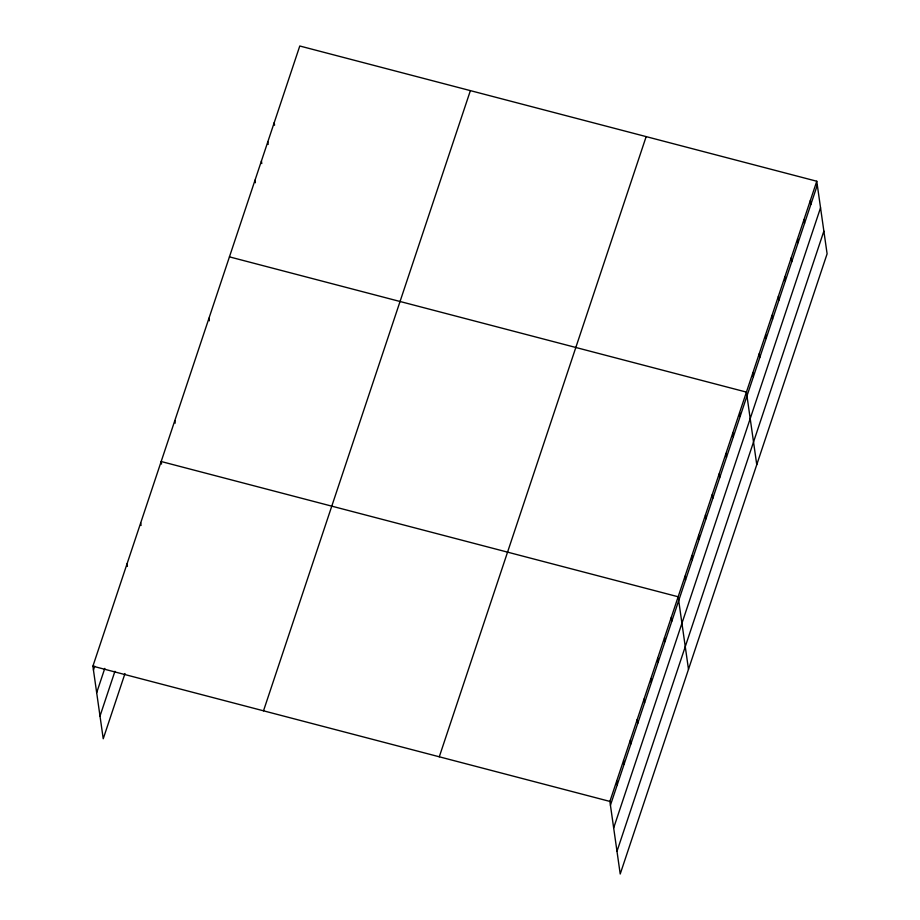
<?xml version="1.0" encoding="UTF-8"?>
<svg xmlns="http://www.w3.org/2000/svg" width="920" height="920" viewBox="0 0 920 920"><rect width="100%" height="100%" fill="white"/><g stroke="black" fill="none" stroke-linecap="round" stroke-linejoin="round"><path stroke-width="1.38" d="M124.993 673.52L103.235 738.76L92.897 666.183L299.782 46L816.764 181.24L827.103 253.816L620.218 874L609.891 801.423L816.764 181.24M93.449 670.013L94.725 666.172M96.68 692.691L104.788 668.391M100.004 716.07L114.931 671.301M263.511 710.803L470.384 90.632M439.288 756.792L646.162 136.62M610.431 805.253L817.317 185.081M613.663 827.942L820.548 207.759M616.986 851.31L823.871 231.138M229.436 256.864L746.431 392.104L756.757 464.68M92.897 666.183L609.891 801.423M810.37 200.41L810.922 204.24M803.976 219.581L804.529 223.41M797.582 238.751L798.134 242.581M791.188 257.922L791.74 261.752M784.794 277.092L785.346 280.922M778.4 296.263L778.952 300.092M772.006 315.433L772.558 319.263M765.612 334.604L766.164 338.433M759.218 353.763L759.759 357.592M752.824 372.933L753.365 376.763M739.599 412.574L740.151 416.403M732.78 433.032L733.32 436.873M725.949 453.502L726.49 457.332M719.118 473.972L719.67 477.802M712.298 494.431L712.839 498.26M705.467 514.901L706.008 518.731M698.636 535.371L699.188 539.2M691.817 555.829L692.357 559.659M684.986 576.299L685.526 580.129M688.494 669.346L678.155 596.769L161.172 461.518L161.54 464.071M671.335 617.228L671.876 621.057M664.505 637.698L665.056 641.528M657.673 658.168L658.226 661.997M650.854 678.626L651.394 682.456M644.023 699.096L644.575 702.926M637.192 719.555L637.744 723.396M630.372 740.025L630.913 743.855M623.542 760.495L624.094 764.324M616.722 780.953L617.262 784.783M274.206 122.682L274.562 125.235M267.812 141.841L268.168 144.394M261.418 161.011L261.774 163.564M255.024 180.182L255.38 182.735M208.966 318.262L209.323 320.815M174.823 420.589L175.191 423.142M140.691 522.916L141.059 525.469M127.04 563.845L127.397 566.398"/></g></svg>
